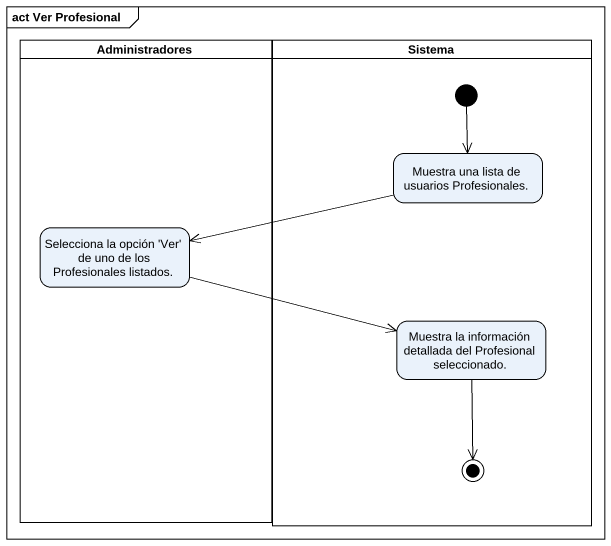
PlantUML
@startuml
mainframe act Ver Profesional
hide empty description
state Administradores <<partition>> {
  state "Selecciona la opción 'Ver' de uno de los Profesionales listados." as Selecciona_la_opción_Ver_de
}
state Sistema <<partition>> {
  state "Muestra una lista de usuarios Profesionales." as Muestra_una_lista_de
  state "Muestra la información detallada del Profesional seleccionado." as Muestra_la_información
  [*] --> Muestra_una_lista_de
  Muestra_la_información --> [*]
}
Muestra_una_lista_de -left-> Selecciona_la_opción_Ver_de
Selecciona_la_opción_Ver_de -right-> Muestra_la_información
@enduml
